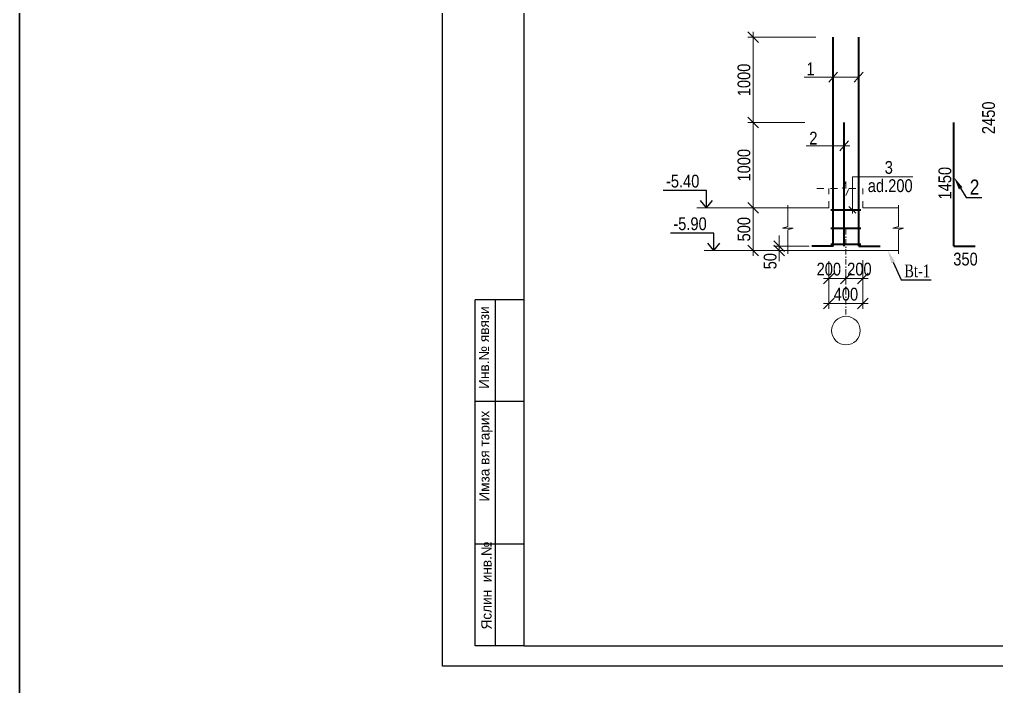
# Model space of a CAD drawing. Header units: millimetres. Extents: x -149347 to 251215, y -2929184 to -2541447.
# Drawn here: x -91598 to -68694, y -2759620 to -2743983 of the extents above; entities that cross this region are included whole.
import ezdxf
from ezdxf import colors
from ezdxf.entities.mleader import LeaderData, LeaderLine
from ezdxf.math import Vec2, Vec3

# ---------------------------------------------------------------- set-up
doc = ezdxf.new("R2010")
doc.units = ezdxf.units.MM
for name, pattern in [('CENTER', [1524, 952.5, -190.5, 190.5, -190.5]), ('Dot & Dashed', [469.194434, 246.944437, -123.472219, 0, -98.777778]), ('HIDDEN', [4, 2, -2])]:
    doc.linetypes.add(name, pattern=pattern)
for name, color, linetype, lineweight in [('Ishare xetleri', 95, 'Continuous', 5), ('Oxlar- - -', 84, 'CENTER', 5), ('РАЗМЕРЫ', 80, 'Continuous', 9)]:
    doc.layers.add(name, color=color, linetype=linetype, lineweight=lineweight)
doc.styles.add('400', font='times.ttf', dxfattribs={"width": 0.75, "height": 300})
doc.styles.add('CP_ATTR', font='A3TI(LA).TTF')
doc.styles.add('style1', font='A3TI(LA).TTF', dxfattribs={"height": 400})
doc.styles.add('style6', font='ARIALN.TTF', dxfattribs={"height": 300})
doc.dimstyles.new('DIM_100', dxfattribs={"dimscale": 100, "dimtxt": 250, "dimasz": 2.5, "dimexe": 1.25, "dimexo": 0.625, "dimtad": 1, "dimdec": 0, "dimtxsty": 'style1', "dimblk": 'OBLIQUE', "dimcen": 2.5, "dimdle": 1.25, "dimclrd": 251, "dimclre": 251, "dimaunit": 1, "dimadec": 3, "dimazin": 0, "dimtfac": 1, "dimtdec": 0, "dimtmove": 1, "dimatfit": 3, "dimfxl": 1.25, "dimlwd": 5, "dimlwe": 5, "dimarcsym": 0})

# ---------------------------------------------------------------- blocks, each defined once
blk = doc.blocks.new('_Oblique')
at = {"color": 0, "linetype": 'ByBlock', "lineweight": -2}
blk.add_line((-0.5, -0.5), (0.5, 0.5), dxfattribs=at)
blk = doc.blocks.new('*D183')
at = {"color": 251, "linetype": 'ByBlock', "lineweight": 5, "ltscale": 80, "transparency": 16777216}
for p, q in [((-73785, -2749299), (-73785, -2749049)), ((-73785, -2749299), (-73785, -2749399)), ((-73785, -2749399), (-73785, -2749649))]:
    blk.add_line(p, q, dxfattribs=at)
at = {"color": 251, "lineweight": 5, "ltscale": 80, "transparency": 16777216}
for p, q in [((-73086, -2749299), (-73910, -2749299)), ((-73645, -2749399), (-73910, -2749399))]:
    blk.add_line(p, q, dxfattribs=at)
at = {"layer": 'Defpoints', "color": 0, "lineweight": 15, "ltscale": 80, "transparency": 16777216}
for p in [(-73024, -2749299), (-73785, -2749399), (-73582, -2749399)]:
    blk.add_point(p, dxfattribs=at)
at = {"color": 251, "lineweight": 5, "ltscale": 80, "transparency": 16777216, "xscale": 250, "yscale": 250, "zscale": 250}
for p, rotation in [((-73785, -2749299), 270), ((-73785, -2749399), 90)]:
    blk.add_blockref('_Oblique', p, dxfattribs=dict(at, rotation=rotation))
at = {"color": 0, "lineweight": 15, "ltscale": 80, "transparency": 16777216, "insert": (-74000, -2749649), "char_height": 300, "attachment_point": 5, "rotation": 90, "style": 'style6'}
blk.add_mtext('50', dxfattribs=at)
blk = doc.blocks.new('*D184')
at = {"color": 251, "lineweight": 5, "ltscale": 80, "transparency": 16777216}
for p, q in [((-72624, -2749650), (-72624, -2750765)), ((-71824, -2749624), (-71824, -2750765))]:
    blk.add_line(p, q, dxfattribs=at)
at = {"color": 251, "linetype": 'ByBlock', "lineweight": 5, "ltscale": 80, "transparency": 16777216}
blk.add_line((-71699, -2750640), (-72749, -2750640), dxfattribs=at)
at = {"layer": 'Defpoints', "color": 0, "lineweight": 15, "ltscale": 80, "transparency": 16777216}
for p in [(-72624, -2749588), (-71824, -2749561), (-72624, -2750640)]:
    blk.add_point(p, dxfattribs=at)
at = {"color": 251, "lineweight": 5, "ltscale": 80, "transparency": 16777216, "xscale": 250, "yscale": 250, "zscale": 250, "rotation": 180}
blk.add_blockref('_Oblique', (-72624, -2750640), dxfattribs=at)
at = {"color": 251, "lineweight": 5, "ltscale": 80, "transparency": 16777216, "xscale": 250, "yscale": 250, "zscale": 250}
blk.add_blockref('_Oblique', (-71824, -2750640), dxfattribs=at)
at = {"color": 0, "lineweight": 15, "ltscale": 80, "transparency": 16777216, "insert": (-72224, -2750424), "char_height": 300, "attachment_point": 5, "style": 'style6'}
blk.add_mtext('400', dxfattribs=at)
blk = doc.blocks.new('*D185')
at = {"color": 251, "lineweight": 5, "ltscale": 80, "transparency": 16777216}
for p, q in [((-72624, -2749719), (-72624, -2750177)), ((-72224, -2749941), (-72224, -2750177))]:
    blk.add_line(p, q, dxfattribs=at)
at = {"color": 251, "linetype": 'ByBlock', "lineweight": 5, "ltscale": 80, "transparency": 16777216}
blk.add_line((-72749, -2750052), (-72099, -2750052), dxfattribs=at)
at = {"layer": 'Defpoints', "color": 0, "lineweight": 15, "ltscale": 80, "transparency": 16777216}
for p in [(-72624, -2749657), (-72224, -2749878), (-72224, -2750052)]:
    blk.add_point(p, dxfattribs=at)
at = {"color": 251, "lineweight": 5, "ltscale": 80, "transparency": 16777216, "xscale": 250, "yscale": 250, "zscale": 250, "rotation": 180}
blk.add_blockref('_Oblique', (-72624, -2750052), dxfattribs=at)
at = {"color": 251, "lineweight": 5, "ltscale": 80, "transparency": 16777216, "xscale": 250, "yscale": 250, "zscale": 250}
blk.add_blockref('_Oblique', (-72224, -2750052), dxfattribs=at)
at = {"color": 0, "lineweight": 15, "ltscale": 80, "transparency": 16777216, "insert": (-72624, -2749836), "char_height": 300, "attachment_point": 5, "style": 'style6'}
blk.add_mtext('200', dxfattribs=at)
blk = doc.blocks.new('*D186')
at = {"color": 251, "lineweight": 5, "ltscale": 80, "transparency": 16777216}
for p, q in [((-72224, -2749941), (-72224, -2750177)), ((-71824, -2749972), (-71824, -2750177))]:
    blk.add_line(p, q, dxfattribs=at)
at = {"color": 251, "linetype": 'ByBlock', "lineweight": 5, "ltscale": 80, "transparency": 16777216}
blk.add_line((-72349, -2750052), (-71699, -2750052), dxfattribs=at)
at = {"layer": 'Defpoints', "color": 0, "lineweight": 15, "ltscale": 80, "transparency": 16777216}
for p in [(-72224, -2749878), (-71824, -2749909), (-71824, -2750052)]:
    blk.add_point(p, dxfattribs=at)
at = {"color": 251, "lineweight": 5, "ltscale": 80, "transparency": 16777216, "xscale": 250, "yscale": 250, "zscale": 250, "rotation": 180}
blk.add_blockref('_Oblique', (-72224, -2750052), dxfattribs=at)
at = {"color": 251, "lineweight": 5, "ltscale": 80, "transparency": 16777216, "xscale": 250, "yscale": 250, "zscale": 250}
blk.add_blockref('_Oblique', (-71824, -2750052), dxfattribs=at)
at = {"color": 0, "lineweight": 15, "ltscale": 80, "transparency": 16777216, "insert": (-71908, -2749836), "char_height": 300, "attachment_point": 5, "style": 'style6'}
blk.add_mtext('200', dxfattribs=at)
blk = doc.blocks.new('*D187')
at = {"color": 251, "lineweight": 5, "ltscale": 80, "transparency": 16777216}
for p, q in [((-74132, -2748399), (-74523, -2748399)), ((-74031, -2749399), (-74523, -2749399))]:
    blk.add_line(p, q, dxfattribs=at)
at = {"color": 251, "linetype": 'ByBlock', "lineweight": 5, "ltscale": 80, "transparency": 16777216}
blk.add_line((-74398, -2748274), (-74398, -2749524), dxfattribs=at)
at = {"layer": 'Defpoints', "color": 0, "lineweight": 15, "ltscale": 80, "transparency": 16777216}
for p in [(-74070, -2748399), (-74398, -2749399), (-73969, -2749399)]:
    blk.add_point(p, dxfattribs=at)
at = {"color": 251, "lineweight": 5, "ltscale": 80, "transparency": 16777216, "xscale": 250, "yscale": 250, "zscale": 250}
for p, rotation in [((-74398, -2748399), 90), ((-74398, -2749399), 270)]:
    blk.add_blockref('_Oblique', p, dxfattribs=dict(at, rotation=rotation))
at = {"color": 0, "lineweight": 15, "ltscale": 80, "transparency": 16777216, "insert": (-74613, -2748899), "char_height": 300, "attachment_point": 5, "rotation": 90, "style": 'style6'}
blk.add_mtext('500', dxfattribs=at)
blk = doc.blocks.new('mekteb')
at = {"color": 0, "lineweight": 25}
for p, q in [((99643, -1849866), (99643, -1821466)), ((139843, -1849866), (99643, -1849866))]:
    blk.add_line(p, q, dxfattribs=at)
at = {"color": 0, "lineweight": 25, "ltscale": 15}
for q in [(101643, -1821966), (139343, -1849366)]:
    blk.add_line((101643, -1849366), q, dxfattribs=at)
at = {"lineweight": 25, "ltscale": 0.25}
for p, q in [((100443, -1849366), (100443, -1840866)), ((100943, -1849367), (100943, -1840866))]:
    blk.add_line(p, q, dxfattribs=at)
at = {"lineweight": 25}
for p, q in [((101643, -1840866), (100443, -1840866)), ((101645, -1843366), (100445, -1843366)), ((101645, -1846866), (100445, -1846866)), ((101643, -1849366), (100443, -1849366))]:
    blk.add_line(p, q, dxfattribs=at)
at = {"lineweight": 25, "char_height": 250.01, "width": 5960.07, "attachment_point": 1, "rotation": 90, "style": 'CP_ATTR'}
for s, insert in [('\\pt3143;Инв.№ явязи', (100535, -1843053)), ('\\pt3143;Имза вя тарих', (100544, -1845823)), ('\\pt3143;Яслин  инв.№', (100595, -1848965))]:
    blk.add_mtext(s, dxfattribs=dict(at, insert=insert))
blk = doc.blocks.new('*D189')
at = {"color": 251, "linetype": 'ByBlock', "lineweight": 5, "ltscale": 80, "transparency": 16777216}
blk.add_line((-74398, -2746524), (-74398, -2744274), dxfattribs=at)
at = {"color": 251, "lineweight": 5, "ltscale": 80, "transparency": 16777216}
for p, q in [((-72927, -2744399), (-74523, -2744399)), ((-73768, -2746399), (-74523, -2746399))]:
    blk.add_line(p, q, dxfattribs=at)
at = {"layer": 'Defpoints', "color": 0, "lineweight": 15, "ltscale": 80, "transparency": 16777216}
for p in [(-74398, -2744399), (-72864, -2744399), (-73706, -2746399)]:
    blk.add_point(p, dxfattribs=at)
at = {"color": 251, "lineweight": 5, "ltscale": 80, "transparency": 16777216, "xscale": 250, "yscale": 250, "zscale": 250}
for p, rotation in [((-74398, -2744399), 90), ((-74398, -2746399), 270)]:
    blk.add_blockref('_Oblique', p, dxfattribs=dict(at, rotation=rotation))
at = {"color": 0, "lineweight": 15, "ltscale": 80, "transparency": 16777216, "insert": (-74613, -2745399), "char_height": 300, "attachment_point": 5, "rotation": 90, "style": 'style6'}
blk.add_mtext('1000', dxfattribs=at)
blk = doc.blocks.new('*D190')
at = {"color": 251, "linetype": 'ByBlock', "lineweight": 5, "ltscale": 80, "transparency": 16777216}
blk.add_line((-74398, -2748524), (-74398, -2746274), dxfattribs=at)
at = {"color": 251, "lineweight": 5, "ltscale": 80, "transparency": 16777216}
for p, q in [((-73187, -2746399), (-74523, -2746399)), ((-73263, -2748399), (-74523, -2748399))]:
    blk.add_line(p, q, dxfattribs=at)
at = {"layer": 'Defpoints', "color": 0, "lineweight": 15, "ltscale": 80, "transparency": 16777216}
for p in [(-74398, -2746399), (-73124, -2746399), (-73201, -2748399)]:
    blk.add_point(p, dxfattribs=at)
at = {"color": 251, "lineweight": 5, "ltscale": 80, "transparency": 16777216, "xscale": 250, "yscale": 250, "zscale": 250}
for p, rotation in [((-74398, -2746399), 90), ((-74398, -2748399), 270)]:
    blk.add_blockref('_Oblique', p, dxfattribs=dict(at, rotation=rotation))
at = {"color": 0, "lineweight": 15, "ltscale": 80, "transparency": 16777216, "insert": (-74613, -2747399), "char_height": 300, "attachment_point": 5, "rotation": 90, "style": 'style6'}
blk.add_mtext('1000', dxfattribs=at)

msp = doc.modelspace()

# ---------------------------------------------------------------- linework, layer by layer
at = {"color": 7, "lineweight": 40, "ltscale": 80}
for p, q in [((-72523.92064, -2749298.86231), (-72523.92064, -2744398.98716)), ((-72523.92064, -2749298.98721), (-72523.92064, -2744398.98716)), ((-71923.9296, -2749298.98721), (-71923.9296, -2744398.98716)), ((-72575.17077, -2748443.51406), (-71875.17077, -2748443.51406)), ((-72575.17077, -2748871.99659), (-71875.17077, -2748871.99659)), ((-72523.92064, -2749298.98721), (-73023.92064, -2749298.98721)), ((-72575.17077, -2749250.01195), (-71875.17077, -2749250.01195)), ((-71923.9296, -2749298.98721), (-71423.9296, -2749298.98721))]:
    msp.add_line(p, q, dxfattribs=at)
at = {"color": 7, "lineweight": 15, "ltscale": 80}
for p, q in [((-71923.9296, -2745335.49568), (-73202.85335, -2745335.49568)), ((-72628.03418, -2745454.20173), (-72419.8071, -2745216.78964)), ((-72028.04314, -2745454.20173), (-71819.81606, -2745216.78964)), ((-72129.49899, -2746941.8297), (-73159.373, -2746941.8297)), ((-72368.03418, -2747060.53574), (-72159.8071, -2746823.12365)), ((-75214.64021, -2748398.98716), (-75720.09113, -2748398.98716)), ((-73582.24443, -2748398.98716), (-75547.79212, -2748398.98716)), ((-75042.3412, -2749398.98716), (-75547.79212, -2749398.98716)), ((-73582.24443, -2749398.98716), (-75547.79212, -2749398.98716))]:
    msp.add_line(p, q, dxfattribs=at)
at = {"color": 73, "lineweight": 40, "ltscale": 80}
msp.add_line((-72263.92064, -2749298.98721), (-72263.92064, -2746398.98716), dxfattribs=at)
at = {"lineweight": 40, "ltscale": 80}
for q in [(-69692.91563, -2746398.98716), (-69192.91563, -2749298.98721)]:
    msp.add_line((-69692.91563, -2749298.98721), q, dxfattribs=at)
at = {"color": 7}
for p, q in [((-75492.14548, -2747993.19581), (-76511.90874, -2747993.19581)), ((-75319.84646, -2748993.19581), (-76339.60972, -2748993.19581))]:
    msp.add_line(p, q, dxfattribs=at)
at = {"color": 0}
for p, q in [((-75492.14548, -2748398.98716), (-75492.14548, -2747993.19581)), ((-75319.84646, -2749398.98716), (-75319.84646, -2748993.19581))]:
    msp.add_line(p, q, dxfattribs=at)
at = {"color": 7, "linetype": 'HIDDEN', "lineweight": 9, "ltscale": 80}
for p, q in [((-72623.92512, -2748398.98716), (-72623.92512, -2747947.30033)), ((-71823.92512, -2748398.98716), (-71823.92512, -2747947.30033))]:
    msp.add_line(p, q, dxfattribs=at)
at = {"color": 7, "lineweight": 9, "ltscale": 80}
for p, q in [((-73582.24443, -2748398.98716), (-72623.92512, -2748398.98716)), ((-71823.92512, -2748398.98716), (-70992.07613, -2748398.98716)), ((-73582.24443, -2749398.98716), (-70992.07613, -2749398.98716))]:
    msp.add_line(p, q, dxfattribs=at)
at = {"color": 5, "linetype": 'Continuous', "lineweight": 15}
for p, q in [((-73582.24443, -2748398.98716), (-72623.92512, -2748398.98716)), ((-71823.92512, -2748398.98716), (-70992.07613, -2748398.98716)), ((-73582.24443, -2749398.98716), (-70992.07613, -2749398.98716))]:
    msp.add_line(p, q, dxfattribs=at)
at = {"lineweight": 15, "ltscale": 15}
msp.add_line((-71987.61174, -2748520.03722), (-72158.20499, -2748366.99091), dxfattribs=at)
at = {"color": 3, "lineweight": 30, "ltscale": 15}
msp.add_lwpolyline([(-91597.80098, -2541447.34864), (251214.7936, -2541447.34864), (251214.7936, -2929183.96085), (-91597.80098, -2929183.96085)], close=True, dxfattribs=at)
at = {"lineweight": 15, "ltscale": 15}
msp.add_lwpolyline([(-72072.90836, -2748528.22245), (-72072.90836, -2747672.63441), (-70657.18106, -2747672.63441)], dxfattribs=at)
at = {"color": 7, "linetype": 'HIDDEN', "lineweight": 9, "ltscale": 80}
msp.add_lwpolyline([(-72903.71072, -2747947.30033), (-72303.71072, -2747947.30033), (-72228.71073, -2747782.26357), (-72228.71073, -2748110.52116), (-72153.71077, -2747947.30033), (-71953.71077, -2747947.30033)], dxfattribs=at)
at = {"color": 7, "ltscale": 15}
for points in [[(-75492.14548, -2748398.98716), (-75630.74739, -2748224.2012)], [(-75492.14548, -2748398.98716), (-75630.74739, -2748224.2012)], [(-75492.14548, -2748398.98716), (-75353.54356, -2748224.2012)], [(-75492.14548, -2748398.98716), (-75353.54356, -2748224.2012)], [(-75319.84646, -2749398.98716), (-75458.44838, -2749224.2012)], [(-75319.84646, -2749398.98716), (-75458.44838, -2749224.2012)], [(-75319.84646, -2749398.98716), (-75181.24455, -2749224.2012)], [(-75319.84646, -2749398.98716), (-75181.24455, -2749224.2012)]]:
    msp.add_lwpolyline(points, dxfattribs=at)
at = {"color": 5, "linetype": 'Continuous', "lineweight": 15}
for points in [[(-73582.24443, -2748336.59587), (-73582.24443, -2748834.40999), (-73710.83939, -2748878.29799), (-73463.10636, -2748878.29799), (-73582.24443, -2748916.67044), (-73582.24443, -2749479.1798)], [(-70992.07613, -2748336.59587), (-70992.07613, -2748834.40999), (-71120.6711, -2748878.29799), (-70872.93807, -2748878.29799), (-70992.07613, -2748916.67044), (-70992.07613, -2749479.1798)]]:
    msp.add_lwpolyline(points, dxfattribs=at)
at = {"layer": 'Ishare xetleri', "color": 251}
msp.add_circle((-72223.92512, -2751276.43512), 335.10974, dxfattribs=at)
at = {"layer": 'Oxlar- - -', "linetype": 'Dot & Dashed', "ltscale": 0.5}
msp.add_line((-72223.92512, -2748898.99492), (-72223.92512, -2750941.32538), dxfattribs=at)
msp.add_line((-72223.92512, -2748898.99492), (-72223.92512, -2750941.32538), dxfattribs=at)

# ---------------------------------------------------------------- block references
at = {"lineweight": 15, "xscale": 0.9544229576021871, "yscale": 0.9544229576021871, "zscale": 0.9544229576021871}
msp.add_blockref('mekteb', (-176780.75159, -993589.85688), dxfattribs=at)

# ---------------------------------------------------------------- texts
at = {"color": 7, "char_height": 300, "attachment_point": 5, "style": 'style6'}
for s, insert in [('{\\fArial Narrow|b0|i0|c238|p34;1}', (-73054.20753, -2745139.15404)), ('{\\fArial Narrow|b0|i0|c238|p34;2}', (-72986.86237, -2746763.92703)), ('{\\fArial Narrow|b0|i0|c238|p34;3}', (-71218.50266, -2747451.94556)), ('-{\\fArial Narrow|b0|i0|c238|p34;5.40}', (-76051.18539, -2747772.89676)), ('-{\\fArial Narrow|b0|i0|c238|p34;5.90}', (-75878.88637, -2748772.89676)), ('{\\fArial Narrow|b0|i0|c238|p34;350}', (-69420.06789, -2749601.11874))]:
    msp.add_mtext(s, dxfattribs=dict(at, insert=insert))
at = {"color": 7, "char_height": 300, "attachment_point": 5, "rotation": 90, "style": 'style6'}
for s, insert in [('{\\fArial Narrow|b0|i0|c238|p34;2450}', (-68877.81817, -2746287.38587)), ('{\\fArial Narrow|b0|i0|c238|p34;1450}', (-69901.96549, -2747820.58335))]:
    msp.add_mtext(s, dxfattribs=dict(at, insert=insert))
at = {"color": 7, "insert": (-71185.13818, -2747880.38448), "char_height": 300, "width": 1765.4862481, "attachment_point": 5, "style": 'style6'}
msp.add_mtext('{\\fArial Narrow|b0|i0|c238|p34;ad.200}', dxfattribs=at)

# ---------------------------------------------------------------- dimensions: what is measured, and where the dimension line sits
at = {"color": 7, "lineweight": 15, "ltscale": 80}
for base, p1, p2, angle, picture, middle in [((-74397.72789, -2744398.98716), (-73705.96379, -2746398.98716), (-72864.3638, -2744398.98716), 90, '*D189', (-74613.39979, -2745398.98716)), ((-74397.72789, -2746398.98716), (-73200.8951, -2748398.98716), (-73124.3638, -2746398.98716), 90, '*D190', (-74613.39979, -2747398.98716)), ((-74397.72789, -2749398.98716), (-74069.53254, -2748398.98716), (-73968.99602, -2749398.98716), 90, '*D187', (-74613.39979, -2748898.98716)), ((-72623.92512, -2750640.12499), (-71823.92512, -2749561.36896), (-72623.92512, -2749587.75472), 180, '*D184', (-72223.92512, -2750424.45309))]:
    dim = msp.add_linear_dim(base=base, p1=p1, p2=p2, angle=angle, dimstyle='DIM_100', override={"dimlfac": 0.5, "dimtxsty": 'style6'}, dxfattribs=at)
    dim.commit()
    dim.dimension.update_dxf_attribs({"geometry": picture, "text_midpoint": middle})
dim = msp.add_linear_dim(base=(-73784.81018, -2749398.98716), p1=(-73023.92064, -2749298.86231), p2=(-73582.24443, -2749398.98716), angle=90, dimstyle='DIM_100', override={"dimlfac": 0.5, "dimtxsty": 'style6'}, dxfattribs=at)
dim.commit()
dim.dimension.update_dxf_attribs({"geometry": '*D183', "text_midpoint": (-73784.81018, -2749648.98716), "dimtype": 160})
for base, p1, p2, picture, middle in [((-72223.92512, -2750052.13251), (-72623.92512, -2749656.98665), (-72223.92512, -2749878.22838), '*D185', (-72623.92512, -2750052.13251)), ((-71823.92512, -2750052.13251), (-72223.92512, -2749878.22838), (-71823.92512, -2749909.10381), '*D186', (-71907.63524, -2750052.13251))]:
    dim = msp.add_linear_dim(base=base, p1=p1, p2=p2, dimstyle='DIM_100', override={"dimlfac": 0.5, "dimtxsty": 'style6'}, dxfattribs=at)
    dim.commit()
    dim.dimension.update_dxf_attribs({"geometry": picture, "text_midpoint": middle, "dimtype": 160})

# ---------------------------------------------------------------- leaders
at = {"layer": 'РАЗМЕРЫ', "color": 0, "lineweight": 15}
ml = msp.add_multileader_mtext('Standard', dxfattribs=at)
ml.set_content('{\\fArial Narrow|b0|i0|c238|p34;\\C7;2}', style='style6')
ml.set_leader_properties()
ml.build(insert=Vec2(0, 0))
ml.multileader.update_dxf_attribs({"text_left_attachment_type": 6, "text_right_attachment_type": 6, "dogleg_length": 100, "arrow_head_size": 300})
ctx = ml.context
ctx.base_point, ctx.char_height, ctx.arrow_head_size, ctx.plane_origin = Vec3(-69304.84069, -2748155.93011), 350, 300, Vec3(-74492.37078, -2745955.67734)
ctx.left_attachment, ctx.right_attachment, ctx.text_align_type = 6, 6, 1
notes = []
notes.append((ctx, [(0, (1, 1, 0), (-69404.84069, -2748155.93011), (1, 0), 100, [(1, [(-69687.58926, -2747682.21758)], 0, [])])]))
ctx.mtext.insert, ctx.mtext.alignment, ctx.mtext.flow_direction = Vec3(-69207.58148, -2747735.93011), 2, 5
ml = msp.add_multileader_mtext('Standard', dxfattribs=at)
ml.set_content('{\\fTimes New Roman|b0|i0|c238|p18;\\C7;Bt-1}', style='400')
ml.set_leader_properties()
ml.build(insert=Vec2(0, 0))
ml.multileader.update_dxf_attribs({"text_left_attachment_type": 6, "text_right_attachment_type": 6, "dogleg_length": 100, "arrow_head_size": 300})
ctx = ml.context
ctx.base_point, ctx.char_height, ctx.arrow_head_size, ctx.plane_origin = Vec3(-70828.08525, -2750086.73648), 300, 300, Vec3(-76605.09286, -2750913.26135)
ctx.left_attachment, ctx.right_attachment, ctx.text_align_type = 6, 6, 1
notes.append((ctx, [(0, (1, 1, 0), (-70928.08525, -2750086.73648), (1, 0), 100, [(1, [(-71241.73676, -2749398.98716)], 0, [])])]))
ctx.mtext.insert, ctx.mtext.alignment, ctx.mtext.flow_direction = Vec3(-70553.79794, -2749726.73648), 2, 5
for ctx, leaders in notes:
    for number, flags, end, landing, length, lines in leaders:
        leader = LeaderData()
        leader.index, (leader.has_last_leader_line, leader.has_dogleg_vector, leader.attachment_direction) = number, flags
        leader.last_leader_point, leader.dogleg_vector, leader.dogleg_length = Vec3(end), Vec3(landing), length
        for number, points, colour, breaks in lines:
            line = LeaderLine()
            line.index, line.vertices, line.color, line.breaks = number, Vec3.list(points), colors.encode_raw_color(colour), breaks
            leader.lines.append(line)
        ctx.leaders.append(leader)

doc.saveas('drawing.dxf')
